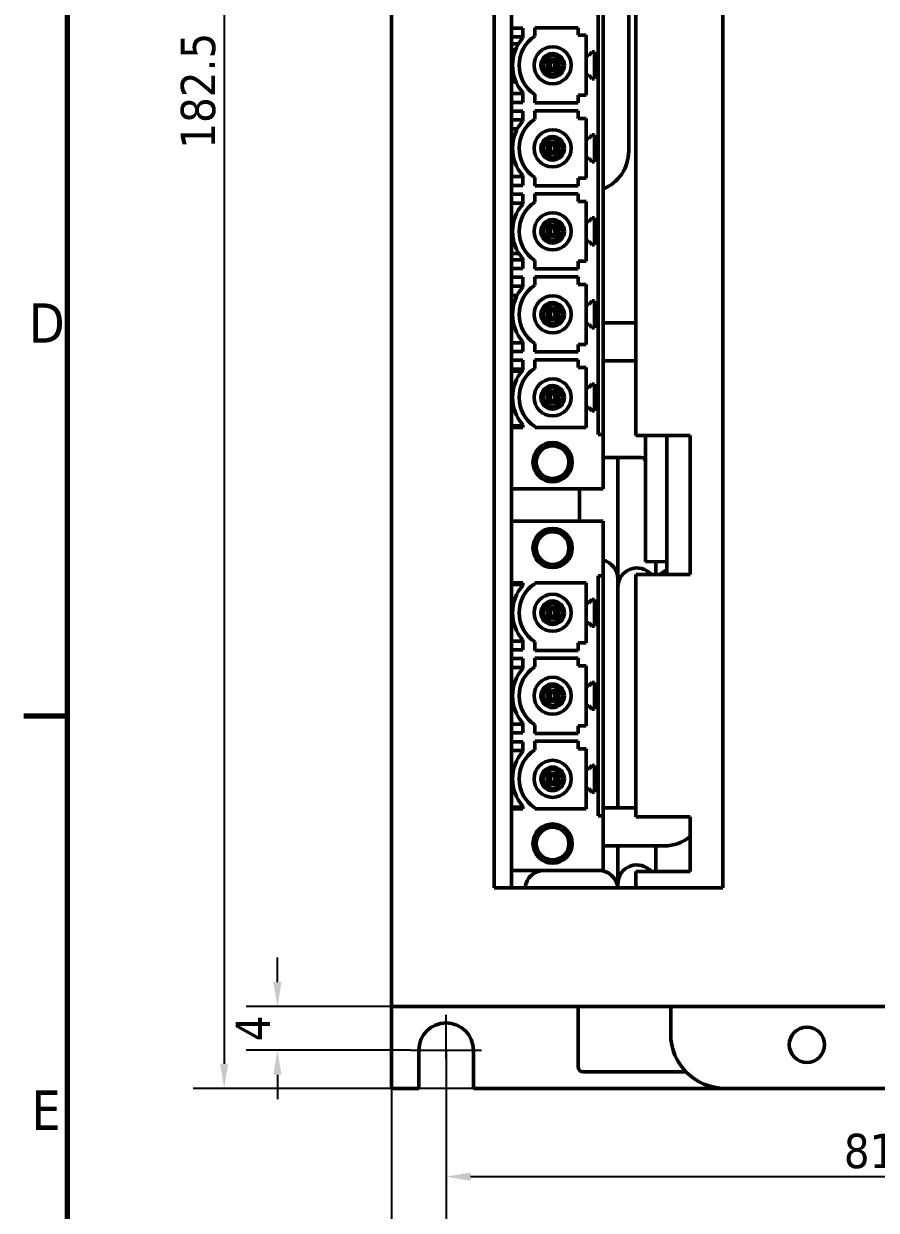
# Model space of a CAD drawing. Header units: millimetres. Extents: x 2121 to 4904, y 892 to 1933.
# Drawn here: x 2133.8 to 2290.2, y 1263.6 to 1481.3 of the extents above; entities that cross this region are included whole.
import ezdxf

# ---------------------------------------------------------------- set-up
doc = ezdxf.new("R2010")
doc.units = ezdxf.units.MM
doc.header["$LTSCALE"] = 1.8
doc.linetypes.add('CENTER', pattern=[50.8, 31.75, -6.35, 6.35, -6.35])
doc.layers.add('CL', color=1, linetype='CENTER')
for name, color, linetype, lineweight in [('경계(ISO)', 7, 'Continuous', 70), ('외형선(ISO)', 7, 'Continuous', 50), ('치수(ISO)', 7, 'Continuous', 25)]:
    doc.layers.add(name, color=color, linetype=linetype, lineweight=lineweight)
doc.styles.add('주 문자 (ISO)', font='')
doc.styles.add('주 텍스트 (ISO)', font='')
doc.styles.get('주 문자 (ISO)').set_extended_font_data('Tahoma')
doc.styles.get('주 텍스트 (ISO)').set_extended_font_data('Tahoma')
doc.dimstyles.new('기본값 (ISO)', dxfattribs={"dimscale": 1.8, "dimtxt": 3.5, "dimasz": 2.5, "dimexe": 3.175, "dimexo": 0, "dimgap": 0.762, "dimtad": 1, "dimrnd": 1e-08, "dimzin": 0, "dimtxsty": '주 텍스트 (ISO)', "dimcen": 0.09, "dimdle": 10, "dimclrd": 256, "dimclre": 256, "dimclrt": 256, "dimazin": 0, "dimtfac": 1.001486, "dimtmove": 0, "dimatfit": 3, "dimfxl": 1, "dimtolj": 1, "dimtzin": 0, "dimlwd": -1, "dimlwe": -1, "dimarcsym": 0})

# ---------------------------------------------------------------- blocks, each defined once
blk = doc.blocks.new('경계 Default Border')
at = {"layer": '경계(ISO)'}
blk.add_line((10, 140), (6.1, 140), dxfattribs=at)
at = {"layer": '경계(ISO)', "flags": 128}
blk.add_lwpolyline([(10, 10), (10, 410), (584, 410), (584, 10), (10, 10)], dxfattribs=at)
at = {"layer": '경계(ISO)', "char_height": 3.5, "attachment_point": 7, "style": '주 텍스트 (ISO)'}
for s, insert in [('D', (6.56, 173.19)), ('E', (6.78, 103.25))]:
    blk.add_mtext(s, dxfattribs=dict(at, insert=insert))
blk = doc.blocks.new('*D674')
at = {"layer": 'Defpoints', "color": 0}
for p in [(2201.26, 1650.94), (2170.55, 1285.94), (2216.26, 1285.94)]:
    blk.add_point(p, dxfattribs=at)
at = {"layer": '치수(ISO)', "color": 7}
for p, q in [((2201.26, 1650.94), (2164.83, 1650.94)), ((2170.55, 1646.44), (2170.55, 1290.44)), ((2216.26, 1285.94), (2164.83, 1285.94))]:
    blk.add_line(p, q, dxfattribs=at)
for points in [[(2171.3, 1646.44), (2169.8, 1646.44), (2170.55, 1650.94)], [(2169.8, 1290.44), (2171.3, 1290.44), (2170.55, 1285.94)]]:
    blk.add_solid(points, dxfattribs=at)
at = {"layer": '치수(ISO)', "insert": (2162.59, 1458.38), "char_height": 6.3, "attachment_point": 1, "rotation": 90, "style": '주 문자 (ISO)'}
blk.add_mtext('\\A1;182.5', dxfattribs=at)
blk = doc.blocks.new('*D679')
at = {"layer": 'Defpoints', "color": 0}
for p in [(2180.32, 1300.94), (2201.26, 1300.94), (2204.76, 1292.94)]:
    blk.add_point(p, dxfattribs=at)
at = {"layer": '치수(ISO)', "color": 7}
for p, q in [((2180.32, 1305.44), (2180.32, 1309.94)), ((2201.26, 1300.94), (2174.6, 1300.94)), ((2204.76, 1292.94), (2174.6, 1292.94)), ((2180.32, 1288.44), (2180.32, 1283.94))]:
    blk.add_line(p, q, dxfattribs=at)
for points in [[(2179.57, 1305.44), (2181.07, 1305.44), (2180.32, 1300.94)], [(2181.07, 1288.44), (2179.57, 1288.44), (2180.32, 1292.94)]]:
    blk.add_solid(points, dxfattribs=at)
at = {"layer": '치수(ISO)', "insert": (2175.8, 1296.94), "char_height": 6.3, "attachment_point": 5, "rotation": 90, "style": '주 문자 (ISO)'}
blk.add_mtext('\\A1;4', dxfattribs=at)
blk = doc.blocks.new('*D680')
at = {"layer": 'Defpoints', "color": 0}
for p in [(2211.26, 1292.94), (2373.76, 1292.84), (2373.76, 1269.73)]:
    blk.add_point(p, dxfattribs=at)
at = {"layer": '치수(ISO)', "color": 7}
for p, q in [((2211.26, 1292.94), (2211.26, 1264.01)), ((2373.76, 1292.84), (2373.76, 1264.01)), ((2215.76, 1269.73), (2369.26, 1269.73))]:
    blk.add_line(p, q, dxfattribs=at)
for points in [[(2215.76, 1270.48), (2215.76, 1268.98), (2211.26, 1269.73)], [(2369.26, 1268.98), (2369.26, 1270.48), (2373.76, 1269.73)]]:
    blk.add_solid(points, dxfattribs=at)
at = {"layer": '치수(ISO)', "insert": (2292.51, 1274.39), "char_height": 6.3, "attachment_point": 5, "style": '주 문자 (ISO)'}
blk.add_mtext('\\A1;81.3', dxfattribs=at)
blk = doc.blocks.new('*D684')
at = {"layer": 'Defpoints', "color": 0}
for p in [(2201.26, 1292.94), (2211.26, 1285.94), (2211.26, 1252.95)]:
    blk.add_point(p, dxfattribs=at)
at = {"layer": '치수(ISO)', "color": 7}
for p, q in [((2201.26, 1292.94), (2201.26, 1247.24)), ((2211.26, 1285.94), (2211.26, 1247.24)), ((2196.76, 1252.95), (2192.26, 1252.95)), ((2215.76, 1252.95), (2220.26, 1252.95))]:
    blk.add_line(p, q, dxfattribs=at)
for points in [[(2196.76, 1252.2), (2196.76, 1253.7), (2201.26, 1252.95)], [(2215.76, 1253.7), (2215.76, 1252.2), (2211.26, 1252.95)]]:
    blk.add_solid(points, dxfattribs=at)
at = {"layer": '치수(ISO)', "insert": (2206.26, 1257.54), "char_height": 6.3, "attachment_point": 5, "style": '주 문자 (ISO)'}
blk.add_mtext('\\A1;5', dxfattribs=at)

msp = doc.modelspace()

# ---------------------------------------------------------------- linework, layer by layer
at = {"layer": 'CL', "color": 7}
for p, q in [((2211.26, 1291.44), (2211.26, 1299.44)), ((2204.76, 1292.94), (2217.76, 1292.94))]:
    msp.add_line(p, q, dxfattribs=at)
at = {"layer": '외형선(ISO)'}
for p, q in [((2201.26, 1300.94), (2201.26, 1650.94)), ((2220.06, 1322.74), (2220.06, 1585.14)), ((2223.26, 1322.74), (2223.26, 1585.14)), ((2244.76, 1585.14), (2244.76, 1457.94)), ((2262.06, 1585.14), (2262.06, 1322.74)), ((2239.16, 1571.94), (2239.16, 1405.94)), ((2240.06, 1571.94), (2240.06, 1405.94)), ((2246.06, 1572.14), (2246.06, 1405.74)), ((2223.26, 1482.12), (2223.26, 1480.52)), ((2223.26, 1480.52), (2225.34, 1480.52)), ((2223.26, 1478.9), (2225.34, 1478.9)), ((2225.34, 1480.52), (2225.34, 1478.72)), ((2227.52, 1479.04), (2227.52, 1480.6)), ((2227.52, 1480.6), (2235.52, 1480.6)), ((2235.52, 1480.6), (2235.52, 1479.2)), ((2235.52, 1479.2), (2236.96, 1479.2)), ((2236.96, 1479.2), (2236.96, 1475.52)), ((2224.55, 1477.64), (2223.26, 1477.64)), ((2224, 1476.54), (2223.26, 1476.54)), ((2223.52, 1474.7), (2223.26, 1474.7)), ((2230.03, 1474.7), (2229.8, 1474.7)), ((2229.8, 1474.7), (2229.8, 1472.7)), ((2230.4, 1474.33), (2230.03, 1474.7)), ((2230.03, 1474.7), (2231.58, 1474.7)), ((2230.4, 1473.08), (2230.4, 1474.33)), ((2231.2, 1474.33), (2230.4, 1474.33)), ((2231.58, 1474.7), (2231.2, 1474.33)), ((2231.2, 1474.33), (2231.2, 1473.08)), ((2231.8, 1474.7), (2231.58, 1474.7)), ((2231.8, 1474.7), (2231.8, 1472.7)), ((2236.96, 1475.52), (2237.42, 1475.52)), ((2236.96, 1471.88), (2236.96, 1475.52)), ((2237.42, 1475.52), (2238.06, 1476.16)), ((2238.06, 1476.16), (2238.46, 1476.16)), ((2238.46, 1476.16), (2238.46, 1471.24)), ((2223.26, 1472.7), (2223.52, 1472.7)), ((2223.52, 1472.64), (2223.26, 1472.64)), ((2229.8, 1472.7), (2230.03, 1472.7)), ((2230.03, 1472.7), (2230.4, 1473.08)), ((2231.58, 1472.7), (2230.03, 1472.7)), ((2230.4, 1473.08), (2231.2, 1473.08)), ((2231.2, 1473.08), (2231.58, 1472.7)), ((2231.58, 1472.7), (2231.8, 1472.7)), ((2224.09, 1470.64), (2223.26, 1470.64)), ((2237.42, 1471.88), (2236.96, 1471.88)), ((2236.96, 1471.88), (2236.96, 1468.2)), ((2238.06, 1471.24), (2237.42, 1471.88)), ((2238.46, 1471.24), (2238.06, 1471.24)), ((2225.34, 1468.5), (2223.26, 1468.5)), ((2225.34, 1468.69), (2225.34, 1466.88)), ((2227.52, 1466.8), (2227.52, 1468.37)), ((2236.96, 1468.2), (2235.52, 1468.2)), ((2235.52, 1468.2), (2235.52, 1466.8)), ((2223.26, 1466.88), (2223.26, 1465.28)), ((2225.34, 1466.88), (2223.26, 1466.88)), ((2235.52, 1466.8), (2227.52, 1466.8)), ((2223.26, 1465.28), (2225.34, 1465.28)), ((2223.26, 1463.66), (2225.34, 1463.66)), ((2225.34, 1465.28), (2225.34, 1463.48)), ((2227.52, 1463.8), (2227.52, 1465.36)), ((2227.52, 1465.36), (2235.52, 1465.36)), ((2235.52, 1465.36), (2235.52, 1463.96)), ((2235.52, 1463.96), (2236.96, 1463.96)), ((2236.96, 1463.96), (2236.96, 1460.28)), ((2224.35, 1462.04), (2223.26, 1462.04)), ((2223.62, 1460.04), (2223.26, 1460.04)), ((2223.52, 1459.46), (2223.26, 1459.46)), ((2230.03, 1459.46), (2229.8, 1459.46)), ((2229.8, 1459.46), (2229.8, 1457.46)), ((2230.4, 1459.09), (2230.03, 1459.46)), ((2230.03, 1459.46), (2231.58, 1459.46)), ((2230.4, 1457.84), (2230.4, 1459.09)), ((2231.2, 1459.09), (2230.4, 1459.09)), ((2231.58, 1459.46), (2231.2, 1459.09)), ((2231.2, 1459.09), (2231.2, 1457.84)), ((2231.8, 1459.46), (2231.58, 1459.46)), ((2231.8, 1459.46), (2231.8, 1457.46)), ((2236.96, 1460.28), (2237.42, 1460.28)), ((2236.96, 1456.64), (2236.96, 1460.28)), ((2237.42, 1460.28), (2238.06, 1460.92)), ((2238.06, 1460.92), (2238.46, 1460.92)), ((2238.46, 1460.92), (2238.46, 1456)), ((2223.26, 1457.46), (2223.52, 1457.46)), ((2223.52, 1457.44), (2223.26, 1457.44)), ((2229.8, 1457.46), (2230.03, 1457.46)), ((2230.03, 1457.46), (2230.4, 1457.84)), ((2231.58, 1457.46), (2230.03, 1457.46)), ((2230.4, 1457.84), (2231.2, 1457.84)), ((2231.2, 1457.84), (2231.58, 1457.46)), ((2231.58, 1457.46), (2231.8, 1457.46)), ((2237.42, 1456.64), (2236.96, 1456.64)), ((2236.96, 1456.64), (2236.96, 1452.96)), ((2238.06, 1456), (2237.42, 1456.64)), ((2238.46, 1456), (2238.06, 1456)), ((2225.34, 1453.26), (2223.26, 1453.26)), ((2225.34, 1453.45), (2225.34, 1451.64)), ((2227.52, 1451.56), (2227.52, 1453.13)), ((2236.96, 1452.96), (2235.52, 1452.96)), ((2235.52, 1452.96), (2235.52, 1451.56)), ((2223.26, 1451.64), (2223.26, 1450.04)), ((2225.34, 1451.64), (2223.26, 1451.64)), ((2235.52, 1451.56), (2227.52, 1451.56)), ((2223.26, 1450.04), (2225.34, 1450.04)), ((2223.26, 1448.42), (2225.34, 1448.42)), ((2225.34, 1450.04), (2225.34, 1448.24)), ((2227.52, 1448.56), (2227.52, 1450.12)), ((2227.52, 1450.12), (2235.52, 1450.12)), ((2235.52, 1450.12), (2235.52, 1448.72)), ((2235.52, 1448.72), (2236.96, 1448.72)), ((2236.96, 1448.72), (2236.96, 1445.04)), ((2223.52, 1444.22), (2223.26, 1444.22)), ((2230.03, 1444.22), (2229.8, 1444.22)), ((2229.8, 1444.22), (2229.8, 1442.22)), ((2230.4, 1443.85), (2230.03, 1444.22)), ((2230.03, 1444.22), (2231.58, 1444.22)), ((2230.4, 1442.6), (2230.4, 1443.85)), ((2231.2, 1443.85), (2230.4, 1443.85)), ((2231.58, 1444.22), (2231.2, 1443.85)), ((2231.2, 1443.85), (2231.2, 1442.6)), ((2231.8, 1444.22), (2231.58, 1444.22)), ((2231.8, 1444.22), (2231.8, 1442.22)), ((2236.96, 1445.04), (2237.42, 1445.04)), ((2236.96, 1441.4), (2236.96, 1445.04)), ((2237.42, 1445.04), (2238.06, 1445.68)), ((2238.06, 1445.68), (2238.46, 1445.68)), ((2238.46, 1445.68), (2238.46, 1440.76)), ((2223.26, 1442.22), (2223.52, 1442.22)), ((2223.53, 1442.14), (2223.26, 1442.14)), ((2229.8, 1442.22), (2230.03, 1442.22)), ((2230.03, 1442.22), (2230.4, 1442.6)), ((2231.58, 1442.22), (2230.03, 1442.22)), ((2230.4, 1442.6), (2231.2, 1442.6)), ((2231.2, 1442.6), (2231.58, 1442.22)), ((2231.58, 1442.22), (2231.8, 1442.22)), ((2223.87, 1440.74), (2223.26, 1440.74)), ((2237.42, 1441.4), (2236.96, 1441.4)), ((2236.96, 1441.4), (2236.96, 1437.72)), ((2238.06, 1440.76), (2237.42, 1441.4)), ((2238.46, 1440.76), (2238.06, 1440.76)), ((2224.64, 1439.14), (2223.26, 1439.14)), ((2225.34, 1438.02), (2223.26, 1438.02)), ((2225.34, 1438.21), (2225.34, 1436.4)), ((2227.52, 1436.32), (2227.52, 1437.89)), ((2236.96, 1437.72), (2235.52, 1437.72)), ((2235.52, 1437.72), (2235.52, 1436.32)), ((2223.26, 1436.4), (2223.26, 1434.8)), ((2225.34, 1436.4), (2223.26, 1436.4)), ((2235.52, 1436.32), (2227.52, 1436.32)), ((2223.26, 1434.8), (2225.34, 1434.8)), ((2223.26, 1433.18), (2225.34, 1433.18)), ((2225.34, 1433.14), (2223.26, 1433.14)), ((2225.34, 1434.8), (2225.34, 1433)), ((2227.52, 1433.32), (2227.52, 1434.88)), ((2227.52, 1434.88), (2235.52, 1434.88)), ((2235.52, 1434.88), (2235.52, 1433.48)), ((2235.52, 1433.48), (2236.96, 1433.48)), ((2236.96, 1433.48), (2236.96, 1429.8)), ((2224.28, 1431.44), (2223.26, 1431.44)), ((2223.61, 1429.54), (2223.26, 1429.54)), ((2223.52, 1428.98), (2223.26, 1428.98)), ((2230.03, 1428.98), (2229.8, 1428.98)), ((2229.8, 1428.98), (2229.8, 1426.98)), ((2230.4, 1428.61), (2230.03, 1428.98)), ((2230.03, 1428.98), (2231.58, 1428.98)), ((2230.4, 1427.36), (2230.4, 1428.61)), ((2231.2, 1428.61), (2230.4, 1428.61)), ((2231.58, 1428.98), (2231.2, 1428.61)), ((2231.2, 1428.61), (2231.2, 1427.36)), ((2231.8, 1428.98), (2231.58, 1428.98)), ((2231.8, 1428.98), (2231.8, 1426.98)), ((2236.96, 1429.8), (2237.42, 1429.8)), ((2236.96, 1426.16), (2236.96, 1429.8)), ((2237.42, 1429.8), (2238.06, 1430.44)), ((2238.06, 1430.44), (2238.46, 1430.44)), ((2238.46, 1430.44), (2238.46, 1425.52)), ((2223.26, 1426.98), (2223.52, 1426.98)), ((2223.61, 1426.44), (2223.26, 1426.44)), ((2229.8, 1426.98), (2230.03, 1426.98)), ((2230.03, 1426.98), (2230.4, 1427.36)), ((2231.58, 1426.98), (2230.03, 1426.98)), ((2230.4, 1427.36), (2231.2, 1427.36)), ((2231.2, 1427.36), (2231.58, 1426.98)), ((2231.58, 1426.98), (2231.8, 1426.98)), ((2246.06, 1426.44), (2240.06, 1426.44)), ((2237.42, 1426.16), (2236.96, 1426.16)), ((2236.96, 1426.16), (2236.96, 1422.48)), ((2238.06, 1425.52), (2237.42, 1426.16)), ((2238.46, 1425.52), (2238.06, 1425.52)), ((2225.34, 1422.78), (2223.26, 1422.78)), ((2225.34, 1422.97), (2225.34, 1421.16)), ((2227.52, 1421.08), (2227.52, 1422.65)), ((2236.96, 1422.48), (2235.52, 1422.48)), ((2235.52, 1422.48), (2235.52, 1421.08)), ((2223.26, 1421.16), (2223.26, 1419.56)), ((2225.34, 1421.16), (2223.26, 1421.16)), ((2235.52, 1421.08), (2227.52, 1421.08)), ((2223.26, 1419.56), (2225.34, 1419.56)), ((2223.26, 1417.94), (2225.34, 1417.94)), ((2225.34, 1419.56), (2225.34, 1417.76)), ((2227.52, 1418.08), (2227.52, 1419.64)), ((2227.52, 1419.64), (2235.52, 1419.64)), ((2235.52, 1419.64), (2235.52, 1418.24)), ((2235.52, 1418.24), (2236.96, 1418.24)), ((2236.96, 1418.24), (2236.96, 1414.56)), ((2246.06, 1419.44), (2240.06, 1419.44)), ((2225.16, 1417.54), (2223.26, 1417.54)), ((2223.52, 1413.74), (2223.26, 1413.74)), ((2230.03, 1413.74), (2229.8, 1413.74)), ((2229.8, 1413.74), (2229.8, 1411.74)), ((2230.4, 1413.37), (2230.03, 1413.74)), ((2230.03, 1413.74), (2231.58, 1413.74)), ((2230.4, 1412.12), (2230.4, 1413.37)), ((2231.2, 1413.37), (2230.4, 1413.37)), ((2231.58, 1413.74), (2231.2, 1413.37)), ((2231.2, 1413.37), (2231.2, 1412.12)), ((2231.8, 1413.74), (2231.58, 1413.74)), ((2231.8, 1413.74), (2231.8, 1411.74)), ((2236.96, 1414.56), (2237.42, 1414.56)), ((2236.96, 1410.92), (2236.96, 1414.56)), ((2237.42, 1414.56), (2238.06, 1415.2)), ((2238.06, 1415.2), (2238.46, 1415.2)), ((2238.46, 1415.2), (2238.46, 1410.28)), ((2223.26, 1411.74), (2223.52, 1411.74)), ((2229.8, 1411.74), (2230.03, 1411.74)), ((2230.03, 1411.74), (2230.4, 1412.12)), ((2231.58, 1411.74), (2230.03, 1411.74)), ((2230.4, 1412.12), (2231.2, 1412.12)), ((2231.2, 1412.12), (2231.58, 1411.74)), ((2231.58, 1411.74), (2231.8, 1411.74)), ((2237.42, 1410.92), (2236.96, 1410.92)), ((2236.96, 1410.92), (2236.96, 1407.24)), ((2238.06, 1410.28), (2237.42, 1410.92)), ((2238.46, 1410.28), (2238.06, 1410.28)), ((2225.34, 1407.54), (2223.26, 1407.54)), ((2223.26, 1407.24), (2223.26, 1395.94)), ((2225.34, 1407.24), (2223.26, 1407.24)), ((2225.34, 1407.73), (2225.34, 1407.24)), ((2227.52, 1407.24), (2227.52, 1407.41)), ((2236.96, 1407.24), (2227.52, 1407.24)), ((2240.06, 1405.94), (2239.16, 1405.94)), ((2240.06, 1405.94), (2240.06, 1395.94)), ((2246.06, 1405.74), (2256.06, 1405.74)), ((2247.86, 1405.74), (2247.86, 1390.94)), ((2251.76, 1380.22), (2251.76, 1405.74)), ((2256.06, 1405.74), (2256.06, 1380.22)), ((2247.06, 1401.74), (2240.06, 1401.74)), ((2242.76, 1383.44), (2242.76, 1401.74)), ((2242.76, 1383.44), (2242.76, 1401.74)), ((2223.26, 1395.94), (2240.06, 1395.94)), ((2235.76, 1390.02), (2235.76, 1395.94)), ((2223.26, 1390.02), (2223.26, 1378.72)), ((2240.06, 1390.02), (2223.26, 1390.02)), ((2240.06, 1380.02), (2240.06, 1390.02)), ((2247.86, 1382.54), (2247.86, 1390.94)), ((2242.76, 1379.44), (2242.76, 1383.44)), ((2247.86, 1382.54), (2251.76, 1382.61)), ((2249.76, 1382.58), (2249.76, 1381.94)), ((2249.76, 1381.94), (2249.76, 1382.58)), ((2249.76, 1381.94), (2249.76, 1380.22)), ((2249.76, 1380.22), (2249.76, 1381.94)), ((2223.26, 1378.72), (2225.34, 1378.72)), ((2225.34, 1378.72), (2225.34, 1378.24)), ((2227.52, 1378.56), (2227.52, 1378.72)), ((2227.52, 1378.72), (2236.96, 1378.72)), ((2236.96, 1378.72), (2236.96, 1375.04)), ((2239.16, 1380.02), (2239.16, 1335.94)), ((2240.06, 1380.02), (2239.16, 1380.02)), ((2240.06, 1380.02), (2240.06, 1335.94)), ((2242.76, 1354.04), (2242.76, 1379.44)), ((2256.06, 1380.22), (2246.06, 1380.22)), ((2246.06, 1380.22), (2246.06, 1335.74)), ((2223.26, 1378.42), (2225.34, 1378.42)), ((2223.52, 1374.22), (2223.26, 1374.22)), ((2230.03, 1374.22), (2229.8, 1374.22)), ((2229.8, 1374.22), (2229.8, 1372.22)), ((2230.4, 1373.85), (2230.03, 1374.22)), ((2230.03, 1374.22), (2231.58, 1374.22)), ((2231.58, 1374.22), (2231.2, 1373.85)), ((2231.8, 1374.22), (2231.58, 1374.22)), ((2231.8, 1374.22), (2231.8, 1372.22)), ((2236.96, 1375.04), (2237.42, 1375.04)), ((2236.96, 1371.4), (2236.96, 1375.04)), ((2237.42, 1375.04), (2238.06, 1375.68)), ((2238.06, 1375.68), (2238.46, 1375.68)), ((2238.46, 1375.68), (2238.46, 1370.76)), ((2223.26, 1372.22), (2223.52, 1372.22)), ((2229.8, 1372.22), (2230.03, 1372.22)), ((2230.03, 1372.22), (2230.4, 1372.6)), ((2231.58, 1372.22), (2230.03, 1372.22)), ((2230.4, 1372.6), (2230.4, 1373.85)), ((2231.2, 1373.85), (2230.4, 1373.85)), ((2230.4, 1372.6), (2231.2, 1372.6)), ((2231.2, 1373.85), (2231.2, 1372.6)), ((2231.2, 1372.6), (2231.58, 1372.22)), ((2231.58, 1372.22), (2231.8, 1372.22)), ((2237.42, 1371.4), (2236.96, 1371.4)), ((2236.96, 1371.4), (2236.96, 1367.72)), ((2238.06, 1370.76), (2237.42, 1371.4)), ((2238.46, 1370.76), (2238.06, 1370.76)), ((2225.34, 1368.02), (2223.26, 1368.02)), ((2225.34, 1368.21), (2225.34, 1366.4)), ((2227.52, 1366.32), (2227.52, 1367.89)), ((2236.96, 1367.72), (2235.52, 1367.72)), ((2235.52, 1367.72), (2235.52, 1366.32)), ((2223.26, 1366.4), (2223.26, 1364.8)), ((2225.34, 1366.4), (2223.26, 1366.4)), ((2235.52, 1366.32), (2227.52, 1366.32)), ((2223.26, 1364.8), (2225.34, 1364.8)), ((2225.34, 1364.8), (2225.34, 1363)), ((2227.52, 1363.32), (2227.52, 1364.88)), ((2227.52, 1364.88), (2235.52, 1364.88)), ((2235.52, 1364.88), (2235.52, 1363.48)), ((2235.52, 1363.48), (2236.96, 1363.48)), ((2236.96, 1363.48), (2236.96, 1359.8)), ((2223.26, 1363.18), (2225.34, 1363.18)), ((2223.52, 1358.98), (2223.26, 1358.98)), ((2230.03, 1358.98), (2229.8, 1358.98)), ((2229.8, 1358.98), (2229.8, 1356.98)), ((2230.4, 1358.61), (2230.03, 1358.98)), ((2230.03, 1358.98), (2231.58, 1358.98)), ((2231.58, 1358.98), (2231.2, 1358.61)), ((2231.8, 1358.98), (2231.58, 1358.98)), ((2231.8, 1358.98), (2231.8, 1356.98)), ((2236.96, 1359.8), (2237.42, 1359.8)), ((2236.96, 1356.16), (2236.96, 1359.8)), ((2237.42, 1359.8), (2238.06, 1360.44)), ((2238.06, 1360.44), (2238.46, 1360.44)), ((2238.46, 1360.44), (2238.46, 1355.52)), ((2223.26, 1356.98), (2223.52, 1356.98)), ((2229.8, 1356.98), (2230.03, 1356.98)), ((2230.03, 1356.98), (2230.4, 1357.36)), ((2231.58, 1356.98), (2230.03, 1356.98)), ((2230.4, 1357.36), (2230.4, 1358.61)), ((2231.2, 1358.61), (2230.4, 1358.61)), ((2230.4, 1357.36), (2231.2, 1357.36)), ((2231.2, 1358.61), (2231.2, 1357.36)), ((2231.2, 1357.36), (2231.58, 1356.98)), ((2231.58, 1356.98), (2231.8, 1356.98)), ((2237.42, 1356.16), (2236.96, 1356.16)), ((2236.96, 1356.16), (2236.96, 1352.48)), ((2238.06, 1355.52), (2237.42, 1356.16)), ((2238.46, 1355.52), (2238.06, 1355.52)), ((2225.34, 1352.78), (2223.26, 1352.78)), ((2225.34, 1352.97), (2225.34, 1351.16)), ((2227.52, 1351.08), (2227.52, 1352.65)), ((2236.96, 1352.48), (2235.52, 1352.48)), ((2235.52, 1352.48), (2235.52, 1351.08)), ((2242.76, 1337.44), (2242.76, 1354.04)), ((2223.26, 1351.16), (2223.26, 1349.56)), ((2225.34, 1351.16), (2223.26, 1351.16)), ((2235.52, 1351.08), (2227.52, 1351.08)), ((2223.26, 1349.56), (2225.34, 1349.56)), ((2225.34, 1349.56), (2225.34, 1347.76)), ((2227.52, 1348.08), (2227.52, 1349.64)), ((2227.52, 1349.64), (2235.52, 1349.64)), ((2235.52, 1349.64), (2235.52, 1348.24)), ((2235.52, 1348.24), (2236.96, 1348.24)), ((2236.96, 1348.24), (2236.96, 1344.56)), ((2223.26, 1347.94), (2225.34, 1347.94)), ((2223.52, 1343.74), (2223.26, 1343.74)), ((2230.03, 1343.74), (2229.8, 1343.74)), ((2229.8, 1343.74), (2229.8, 1341.74)), ((2230.4, 1343.37), (2230.03, 1343.74)), ((2230.03, 1343.74), (2231.58, 1343.74)), ((2231.58, 1343.74), (2231.2, 1343.37)), ((2231.8, 1343.74), (2231.58, 1343.74)), ((2231.8, 1343.74), (2231.8, 1341.74)), ((2236.96, 1344.56), (2237.42, 1344.56)), ((2236.96, 1340.92), (2236.96, 1344.56)), ((2237.42, 1344.56), (2238.06, 1345.2)), ((2238.06, 1345.2), (2238.46, 1345.2)), ((2238.46, 1345.2), (2238.46, 1340.28)), ((2223.26, 1341.74), (2223.52, 1341.74)), ((2229.8, 1341.74), (2230.03, 1341.74)), ((2230.03, 1341.74), (2230.4, 1342.12)), ((2231.58, 1341.74), (2230.03, 1341.74)), ((2230.4, 1342.12), (2230.4, 1343.37)), ((2231.2, 1343.37), (2230.4, 1343.37)), ((2230.4, 1342.12), (2231.2, 1342.12)), ((2231.2, 1343.37), (2231.2, 1342.12)), ((2231.2, 1342.12), (2231.58, 1341.74)), ((2231.58, 1341.74), (2231.8, 1341.74)), ((2237.42, 1340.92), (2236.96, 1340.92)), ((2236.96, 1340.92), (2236.96, 1337.24)), ((2238.06, 1340.28), (2237.42, 1340.92)), ((2238.46, 1340.28), (2238.06, 1340.28)), ((2225.34, 1337.54), (2223.26, 1337.54)), ((2223.26, 1337.24), (2223.26, 1325.94)), ((2225.34, 1337.24), (2223.26, 1337.24)), ((2225.34, 1337.73), (2225.34, 1337.24)), ((2227.52, 1337.24), (2227.52, 1337.41)), ((2236.96, 1337.24), (2227.52, 1337.24)), ((2240.06, 1337.44), (2246.06, 1337.44)), ((2240.06, 1335.94), (2239.16, 1335.94)), ((2240.06, 1335.94), (2240.06, 1325.94)), ((2246.06, 1335.74), (2256.06, 1335.74)), ((2256.06, 1335.74), (2256.06, 1325.74)), ((2240.06, 1330.44), (2251.26, 1330.44)), ((2242.76, 1323.44), (2242.76, 1330.44)), ((2249.76, 1325.74), (2249.76, 1330.44)), ((2223.26, 1325.94), (2240.06, 1325.94)), ((2256.06, 1325.74), (2246.06, 1325.74)), ((2246.06, 1325.74), (2246.06, 1322.74)), ((2262.06, 1322.74), (2220.06, 1322.74)), ((2242.76, 1323.44), (2242.76, 1322.74)), ((2201.26, 1300.94), (2201.26, 1285.94)), ((2381.26, 1300.94), (2201.26, 1300.94)), ((2235.46, 1300.94), (2235.46, 1289.94)), ((2252.46, 1300.94), (2252.46, 1295.94)), ((2206.26, 1285.94), (2206.26, 1292.94)), ((2216.26, 1292.94), (2216.26, 1285.94)), ((2236.46, 1288.94), (2255.32, 1288.94)), ((2201.26, 1285.94), (2206.26, 1285.94)), ((2216.26, 1285.94), (2262.46, 1285.94)), ((2262.46, 1285.94), (2322.46, 1285.94))]:
    msp.add_line(p, q, dxfattribs=at)
for centre, radius in [((2230.8, 1473.7), 3.4), ((2230.8, 1473.7), 2.16), ((2230.8, 1473.7), 1.75), ((2230.8, 1458.46), 3.4), ((2230.8, 1458.46), 2.16), ((2230.8, 1458.46), 1.75), ((2230.8, 1443.22), 3.4), ((2230.8, 1443.22), 2.16), ((2230.8, 1443.22), 1.75), ((2230.8, 1427.98), 3.4), ((2230.8, 1427.98), 2.16), ((2230.8, 1427.98), 1.75), ((2230.8, 1412.74), 3.4), ((2230.8, 1412.74), 2.16), ((2230.8, 1412.74), 1.75), ((2230.8, 1400.86), 3.6), ((2230.8, 1400.86), 3), ((2230.8, 1385.1), 3.6), ((2230.8, 1385.1), 3), ((2230.8, 1373.22), 3.4), ((2230.8, 1373.22), 2.16), ((2230.8, 1373.22), 1.75), ((2230.8, 1357.98), 3.4), ((2230.8, 1357.98), 2.16), ((2230.8, 1357.98), 1.75), ((2230.8, 1342.74), 3.4), ((2230.8, 1342.74), 2.16), ((2230.8, 1342.74), 1.75), ((2230.8, 1330.86), 3.6), ((2230.8, 1330.86), 3), ((2277.46, 1293.94), 3.24)]:
    msp.add_circle(centre, radius, dxfattribs=at)
for centre, radius, start, end in [((2231.05, 1473.7), 7.6, 138.7045, 221.2955), ((2231.05, 1473.7), 6.4, 123.4743, 236.5257), ((2231.05, 1458.46), 7.6, 138.7045, 221.2955), ((2231.05, 1458.46), 6.4, 123.4743, 236.5257), ((2237.26, 1457.94), 7.5, 291.9213, 0), ((2231.05, 1443.22), 7.6, 138.7045, 221.2955), ((2231.05, 1443.22), 6.4, 123.4743, 236.5257), ((2231.05, 1427.98), 7.6, 138.7045, 221.2955), ((2231.05, 1427.98), 6.4, 123.4743, 236.5257), ((2231.05, 1412.74), 7.6, 138.7045, 221.2955), ((2231.05, 1412.74), 6.4, 123.4743, 236.5257), ((2247.06, 1400.94), 0.8, 0, 90), ((2239.26, 1379.44), 3.5, 0, 76.787), ((2246.26, 1377.94), 3.5, 40.6494, 180), ((2253.26, 1377.94), 3.5, 115.3769, 139.3506), ((2231.05, 1373.22), 6.4, 123.4743, 236.5257), ((2231.05, 1373.22), 7.6, 138.7045, 221.2955), ((2231.05, 1357.98), 6.4, 123.4743, 236.5257), ((2231.05, 1357.98), 7.6, 138.7045, 221.2955), ((2231.05, 1342.74), 6.4, 123.4743, 236.5257), ((2231.05, 1342.74), 7.6, 138.7045, 221.2955), ((2251.26, 1337.94), 7.5, 270, 309.7918), ((2246.26, 1323.44), 3.5, 41.0823, 180), ((2229.26, 1322.44), 3.5, 90, 175.0829), ((2239.26, 1322.44), 3.5, 4.9171, 90), ((2211.26, 1292.94), 5, 0, 180), ((2262.46, 1295.94), 10, 180, 270), ((2236.46, 1289.94), 1, 180, 270)]:
    msp.add_arc(centre, radius, start, end, dxfattribs=at)

# ---------------------------------------------------------------- block references
at = {"xscale": 2.0655, "yscale": 2.0655, "zscale": 2.0655}
msp.add_blockref('경계 Default Border', (2121.18, 1065.06), dxfattribs=at)

# ---------------------------------------------------------------- dimensions: what is measured, and where the dimension line sits
at = {"layer": '치수(ISO)'}
dim = msp.add_linear_dim(base=(2170.55, 1285.94), p1=(2201.26, 1650.94), p2=(2216.26, 1285.94), angle=270, dimstyle='기본값 (ISO)', override={"dimdec": 1, "dimlfac": 0.5, "dimdsep": 46, "dimtxsty": '주 문자 (ISO)', "dimclrd": 7, "dimclre": 7, "dimclrt": 256, "dimtofl": 0, "dimatfit": 1}, dxfattribs=at)
dim.commit()
dim.dimension.update_dxf_attribs({"geometry": '*D674', "text_midpoint": (2170.55, 1468.44), "dimtype": 160})
dim = msp.add_linear_dim(base=(2180.32, 1300.94), p1=(2204.76, 1292.94), p2=(2201.26, 1300.94), angle=90, dimstyle='기본값 (ISO)', override={"dimdec": 1, "dimlfac": 0.5, "dimzin": 8, "dimdsep": 46, "dimtxsty": '주 문자 (ISO)', "dimclrd": 7, "dimclre": 7, "dimclrt": 256, "dimtofl": 0, "dimatfit": 1}, dxfattribs=at)
dim.commit()
dim.dimension.update_dxf_attribs({"geometry": '*D679', "text_midpoint": (2175.8, 1296.94)})
dim = msp.add_linear_dim(base=(2211.26, 1252.95), p1=(2201.26, 1292.94), p2=(2211.26, 1285.94), dimstyle='기본값 (ISO)', override={"dimdec": 1, "dimlfac": 0.5, "dimzin": 8, "dimdsep": 46, "dimtxsty": '주 문자 (ISO)', "dimclrd": 7, "dimclre": 7, "dimclrt": 256, "dimtofl": 0, "dimatfit": 1}, dxfattribs=at)
dim.commit()
dim.dimension.update_dxf_attribs({"geometry": '*D684', "text_midpoint": (2206.26, 1252.95), "dimtype": 160})
dim = msp.add_linear_dim(base=(2373.76004751, 1269.7252238), p1=(2211.26004751, 1292.94457052), p2=(2373.76004751, 1292.84457052), dimstyle='기본값 (ISO)', override={"dimdec": 1, "dimlfac": 0.5, "dimdsep": 46, "dimtxsty": '주 문자 (ISO)', "dimclrd": 7, "dimclre": 7, "dimclrt": 256, "dimtofl": 0, "dimatfit": 1}, dxfattribs=at)
dim.commit()
dim.dimension.update_dxf_attribs({"geometry": '*D680', "text_midpoint": (2292.51004751, 1274.39067874)})

doc.saveas('drawing.dxf')
